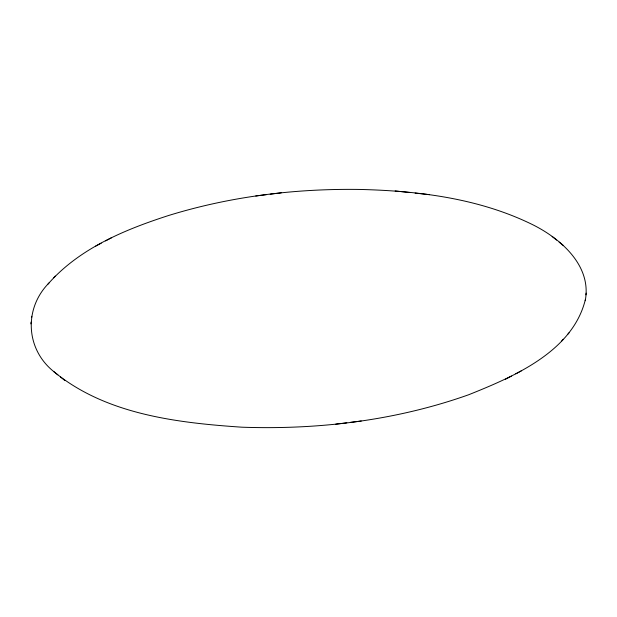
<?xml version="1.0" encoding="UTF-8"?>
<svg xmlns="http://www.w3.org/2000/svg" width="617" height="617" viewBox="0 0 617 617"><rect width="100%" height="100%" fill="white"/><g stroke="black" fill="none" stroke-linecap="round" stroke-linejoin="round"><path stroke-width="0.93" d="M585.402 299.43C572.73 351.636 513.691 376.694 468.665 394.757C396.207 420.486 318.526 429.879 241.887 427.195C177.01 422.799 105.731 414.462 53.671 371.503C25.636 348.983 23.677 308.5 49.044 282.933M585.232 300.71C591.981 265.742 560.668 238.555 532.502 224.603C479.193 198.389 418.758 190.884 360.043 189.45C295.42 188.463 230.365 196.422 168.526 215.526C124.48 229.732 79.107 248.551 47.972 284.128M30.85 323.871L31.074 322.136M585.926 294.864L586.15 293.129M31.598 317.57L31.768 316.29M567.956 334.067L569.028 332.872M53.725 277.766L55.252 276.077M561.748 340.923L563.275 339.234M95.697 246.114L101.219 243.175M105.561 240.915L111.638 237.692M505.362 379.308L511.439 376.085M515.781 373.825L521.303 370.886M255.762 196.005L266.59 194.648M270.169 194.208L281.229 192.828M335.771 424.172L346.831 422.792M350.41 422.352L361.238 420.995M395.135 190.938L409.696 192.504M415.102 193.106L429.478 194.656M552.138 236.488L556.627 240.09M559.141 242.142L563.329 245.497M53.671 371.503L57.859 374.858M60.373 376.91L64.862 380.512"/></g></svg>
